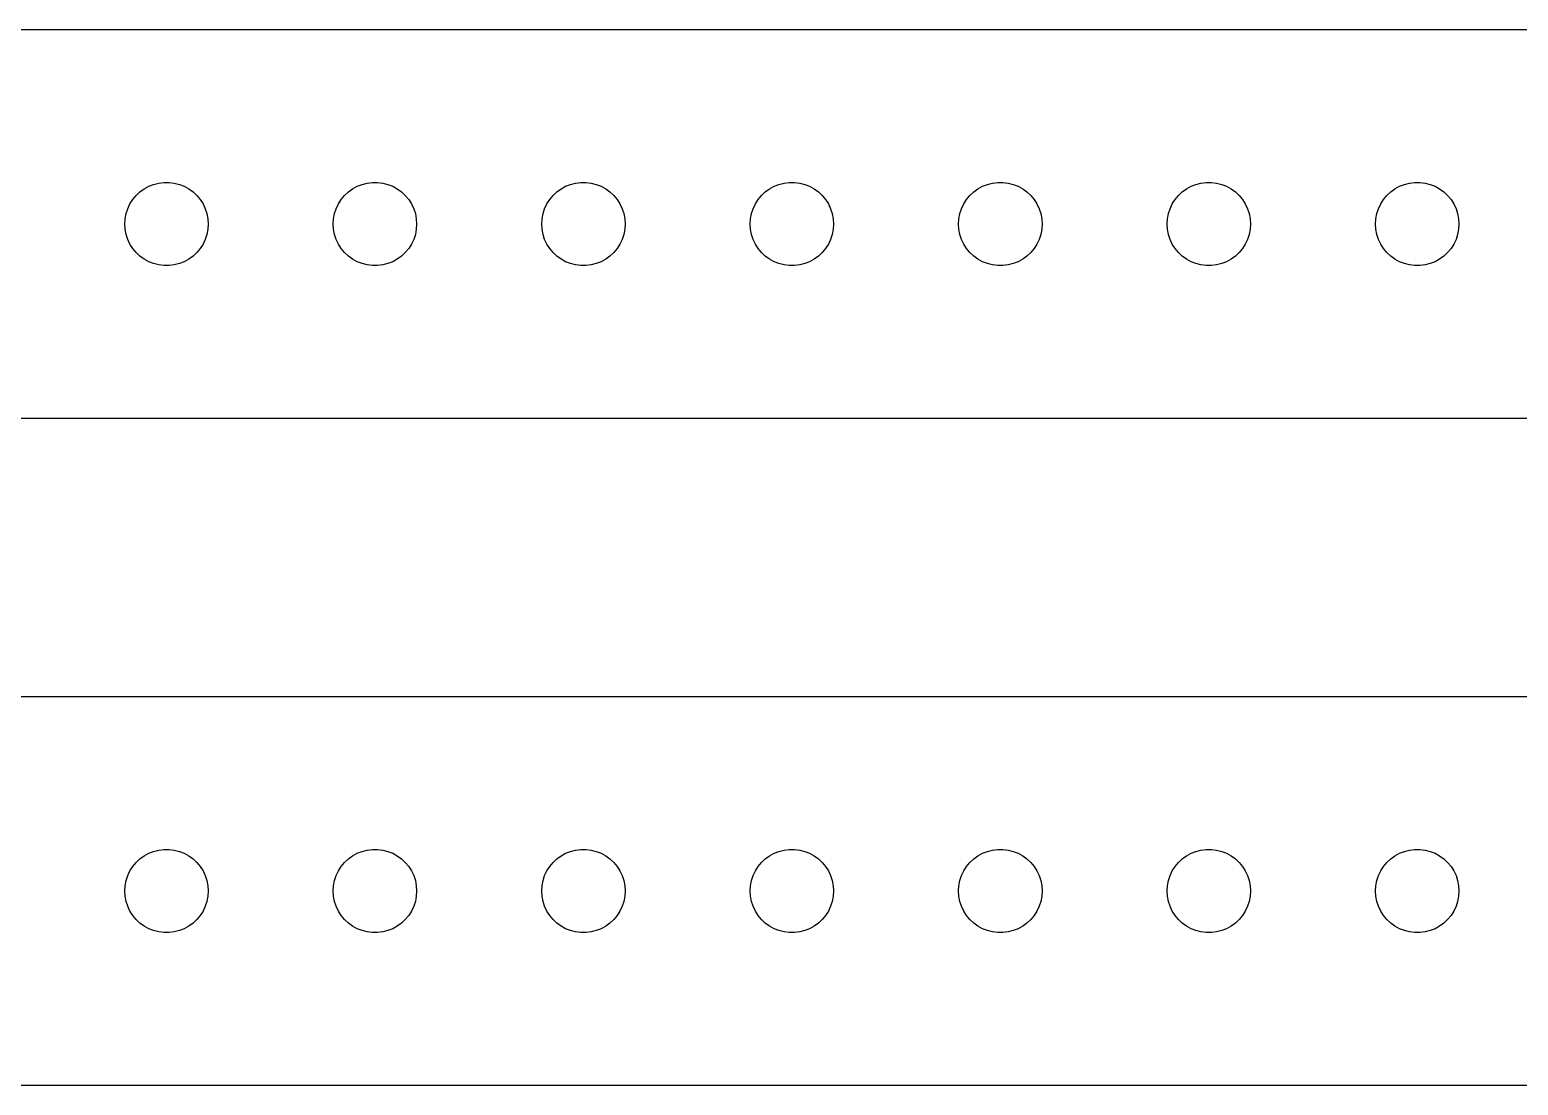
# Model space of a CAD drawing. Header units: metres. Extents: x -217 to 217, y 41 to 79.
# Drawn here: x -162.4 to -108.9, y 41 to 79 of the extents above; entities that cross this region are included whole.
import ezdxf

# ---------------------------------------------------------------- set-up
doc = ezdxf.new("R2010")
doc.units = ezdxf.units.M

msp = doc.modelspace()

# ---------------------------------------------------------------- linework, layer by layer
for p, q in [((212.314, 78.9901), (-212.314, 78.9901)), ((-158.139, 73.3572), (-157.964, 73.4266)), ((-157.964, 73.4266), (-157.781, 73.4734)), ((-157.781, 73.4734), (-157.594, 73.497)), ((-157.594, 73.497), (-157.406, 73.497)), ((-157.406, 73.497), (-157.219, 73.4734)), ((-157.219, 73.4734), (-157.036, 73.4266)), ((-157.036, 73.4266), (-156.861, 73.3572)), ((-150.639, 73.3572), (-150.464, 73.4266)), ((-150.464, 73.4266), (-150.281, 73.4734)), ((-150.281, 73.4734), (-150.094, 73.497)), ((-150.094, 73.497), (-149.906, 73.497)), ((-149.906, 73.497), (-149.719, 73.4734)), ((-149.719, 73.4734), (-149.536, 73.4266)), ((-149.536, 73.4266), (-149.361, 73.3572)), ((-143.139, 73.3572), (-142.964, 73.4266)), ((-142.964, 73.4266), (-142.781, 73.4734)), ((-142.781, 73.4734), (-142.594, 73.497)), ((-142.594, 73.497), (-142.406, 73.497)), ((-142.406, 73.497), (-142.219, 73.4734)), ((-142.219, 73.4734), (-142.036, 73.4266)), ((-142.036, 73.4266), (-141.861, 73.3572)), ((-135.639, 73.3572), (-135.464, 73.4266)), ((-135.464, 73.4266), (-135.281, 73.4734)), ((-135.281, 73.4734), (-135.094, 73.497)), ((-135.094, 73.497), (-134.906, 73.497)), ((-134.906, 73.497), (-134.719, 73.4734)), ((-134.719, 73.4734), (-134.536, 73.4266)), ((-134.536, 73.4266), (-134.361, 73.3572)), ((-128.139, 73.3572), (-127.964, 73.4266)), ((-127.964, 73.4266), (-127.781, 73.4734)), ((-127.781, 73.4734), (-127.594, 73.497)), ((-127.594, 73.497), (-127.406, 73.497)), ((-127.406, 73.497), (-127.219, 73.4734)), ((-127.219, 73.4734), (-127.036, 73.4266)), ((-127.036, 73.4266), (-126.861, 73.3572)), ((-120.639, 73.3572), (-120.464, 73.4266)), ((-120.464, 73.4266), (-120.281, 73.4734)), ((-120.281, 73.4734), (-120.094, 73.497)), ((-120.094, 73.497), (-119.906, 73.497)), ((-119.906, 73.497), (-119.719, 73.4734)), ((-119.719, 73.4734), (-119.536, 73.4266)), ((-119.536, 73.4266), (-119.361, 73.3572)), ((-113.139, 73.3572), (-112.964, 73.4266)), ((-112.964, 73.4266), (-112.781, 73.4734)), ((-112.781, 73.4734), (-112.594, 73.497)), ((-112.594, 73.497), (-112.406, 73.497)), ((-112.406, 73.497), (-112.219, 73.4734)), ((-112.219, 73.4734), (-112.036, 73.4266)), ((-112.036, 73.4266), (-111.861, 73.3572)), ((-158.814, 72.7226), (-158.714, 72.8817)), ((-158.714, 72.8817), (-158.593, 73.0268)), ((-158.593, 73.0268), (-158.456, 73.1558)), ((-158.456, 73.1558), (-158.304, 73.2665)), ((-158.304, 73.2665), (-158.139, 73.3572)), ((-156.861, 73.3572), (-156.696, 73.2665)), ((-156.696, 73.2665), (-156.544, 73.1558)), ((-156.544, 73.1558), (-156.407, 73.0268)), ((-156.407, 73.0268), (-156.286, 72.8817)), ((-156.286, 72.8817), (-156.186, 72.7226)), ((-151.314, 72.7226), (-151.214, 72.8817)), ((-151.214, 72.8817), (-151.093, 73.0268)), ((-151.093, 73.0268), (-150.956, 73.1558)), ((-150.956, 73.1558), (-150.804, 73.2665)), ((-150.804, 73.2665), (-150.639, 73.3572)), ((-149.361, 73.3572), (-149.196, 73.2665)), ((-149.196, 73.2665), (-149.044, 73.1558)), ((-149.044, 73.1558), (-148.907, 73.0268)), ((-148.907, 73.0268), (-148.786, 72.8817)), ((-148.786, 72.8817), (-148.686, 72.7226)), ((-143.814, 72.7226), (-143.714, 72.8817)), ((-143.714, 72.8817), (-143.593, 73.0268)), ((-143.593, 73.0268), (-143.456, 73.1558)), ((-143.456, 73.1558), (-143.304, 73.2665)), ((-143.304, 73.2665), (-143.139, 73.3572)), ((-141.861, 73.3572), (-141.696, 73.2665)), ((-141.696, 73.2665), (-141.544, 73.1558)), ((-141.544, 73.1558), (-141.407, 73.0268)), ((-141.407, 73.0268), (-141.286, 72.8817)), ((-141.286, 72.8817), (-141.186, 72.7226)), ((-136.314, 72.7226), (-136.214, 72.8817)), ((-136.214, 72.8817), (-136.093, 73.0268)), ((-136.093, 73.0268), (-135.956, 73.1558)), ((-135.956, 73.1558), (-135.804, 73.2665)), ((-135.804, 73.2665), (-135.639, 73.3572)), ((-134.361, 73.3572), (-134.196, 73.2665)), ((-134.196, 73.2665), (-134.044, 73.1558)), ((-134.044, 73.1558), (-133.907, 73.0268)), ((-133.907, 73.0268), (-133.786, 72.8817)), ((-133.786, 72.8817), (-133.686, 72.7226)), ((-128.814, 72.7226), (-128.714, 72.8817)), ((-128.714, 72.8817), (-128.593, 73.0268)), ((-128.593, 73.0268), (-128.456, 73.1558)), ((-128.456, 73.1558), (-128.304, 73.2665)), ((-128.304, 73.2665), (-128.139, 73.3572)), ((-126.861, 73.3572), (-126.696, 73.2665)), ((-126.696, 73.2665), (-126.544, 73.1558)), ((-126.544, 73.1558), (-126.407, 73.0268)), ((-126.407, 73.0268), (-126.286, 72.8817)), ((-126.286, 72.8817), (-126.186, 72.7226)), ((-121.314, 72.7226), (-121.214, 72.8817)), ((-121.214, 72.8817), (-121.093, 73.0268)), ((-121.093, 73.0268), (-120.956, 73.1558)), ((-120.956, 73.1558), (-120.804, 73.2665)), ((-120.804, 73.2665), (-120.639, 73.3572)), ((-119.361, 73.3572), (-119.196, 73.2665)), ((-119.196, 73.2665), (-119.044, 73.1558)), ((-119.044, 73.1558), (-118.907, 73.0268)), ((-118.907, 73.0268), (-118.786, 72.8817)), ((-118.786, 72.8817), (-118.686, 72.7226)), ((-113.814, 72.7226), (-113.714, 72.8817)), ((-113.714, 72.8817), (-113.593, 73.0268)), ((-113.593, 73.0268), (-113.456, 73.1558)), ((-113.456, 73.1558), (-113.304, 73.2665)), ((-113.304, 73.2665), (-113.139, 73.3572)), ((-111.861, 73.3572), (-111.696, 73.2665)), ((-111.696, 73.2665), (-111.544, 73.1558)), ((-111.544, 73.1558), (-111.407, 73.0268)), ((-111.407, 73.0268), (-111.286, 72.8817)), ((-111.286, 72.8817), (-111.186, 72.7226)), ((-158.988, 72.188), (-158.953, 72.373)), ((-158.953, 72.373), (-158.895, 72.5522)), ((-158.895, 72.5522), (-158.814, 72.7226)), ((-156.186, 72.7226), (-156.105, 72.5522)), ((-156.105, 72.5522), (-156.047, 72.373)), ((-156.047, 72.373), (-156.012, 72.188)), ((-151.488, 72.188), (-151.453, 72.373)), ((-151.453, 72.373), (-151.395, 72.5522)), ((-151.395, 72.5522), (-151.314, 72.7226)), ((-148.686, 72.7226), (-148.605, 72.5522)), ((-148.605, 72.5522), (-148.547, 72.373)), ((-148.547, 72.373), (-148.512, 72.188)), ((-143.988, 72.188), (-143.953, 72.373)), ((-143.953, 72.373), (-143.895, 72.5522)), ((-143.895, 72.5522), (-143.814, 72.7226)), ((-141.186, 72.7226), (-141.105, 72.5522)), ((-141.105, 72.5522), (-141.047, 72.373)), ((-141.047, 72.373), (-141.012, 72.188)), ((-136.488, 72.188), (-136.453, 72.373)), ((-136.453, 72.373), (-136.395, 72.5522)), ((-136.395, 72.5522), (-136.314, 72.7226)), ((-133.686, 72.7226), (-133.605, 72.5522)), ((-133.605, 72.5522), (-133.547, 72.373)), ((-133.547, 72.373), (-133.512, 72.188)), ((-128.988, 72.188), (-128.953, 72.373)), ((-128.953, 72.373), (-128.895, 72.5522)), ((-128.895, 72.5522), (-128.814, 72.7226)), ((-126.186, 72.7226), (-126.105, 72.5522)), ((-126.105, 72.5522), (-126.047, 72.373)), ((-126.047, 72.373), (-126.012, 72.188)), ((-121.488, 72.188), (-121.453, 72.373)), ((-121.453, 72.373), (-121.395, 72.5522)), ((-121.395, 72.5522), (-121.314, 72.7226)), ((-118.686, 72.7226), (-118.605, 72.5522)), ((-118.605, 72.5522), (-118.547, 72.373)), ((-118.547, 72.373), (-118.512, 72.188)), ((-113.988, 72.188), (-113.953, 72.373)), ((-113.953, 72.373), (-113.895, 72.5522)), ((-113.895, 72.5522), (-113.814, 72.7226)), ((-111.186, 72.7226), (-111.105, 72.5522)), ((-111.105, 72.5522), (-111.047, 72.373)), ((-111.047, 72.373), (-111.012, 72.188)), ((-159, 72), (-158.988, 72.188)), ((-158.988, 71.812), (-159, 72)), ((-158.953, 71.627), (-158.988, 71.812)), ((-156.012, 71.812), (-156.047, 71.627)), ((-156.012, 72.188), (-156, 72)), ((-156, 72), (-156.012, 71.812)), ((-151.5, 72), (-151.488, 72.188)), ((-151.488, 71.812), (-151.5, 72)), ((-151.453, 71.627), (-151.488, 71.812)), ((-148.512, 71.812), (-148.547, 71.627)), ((-148.512, 72.188), (-148.5, 72)), ((-148.5, 72), (-148.512, 71.812)), ((-144, 72), (-143.988, 72.188)), ((-143.988, 71.812), (-144, 72)), ((-143.953, 71.627), (-143.988, 71.812)), ((-141.012, 71.812), (-141.047, 71.627)), ((-141.012, 72.188), (-141, 72)), ((-141, 72), (-141.012, 71.812)), ((-136.5, 72), (-136.488, 72.188)), ((-136.488, 71.812), (-136.5, 72)), ((-136.453, 71.627), (-136.488, 71.812)), ((-133.512, 71.812), (-133.547, 71.627)), ((-133.512, 72.188), (-133.5, 72)), ((-133.5, 72), (-133.512, 71.812)), ((-129, 72), (-128.988, 72.188)), ((-128.988, 71.812), (-129, 72)), ((-128.953, 71.627), (-128.988, 71.812)), ((-126.012, 71.812), (-126.047, 71.627)), ((-126.012, 72.188), (-126, 72)), ((-126, 72), (-126.012, 71.812)), ((-121.5, 72), (-121.488, 72.188)), ((-121.488, 71.812), (-121.5, 72)), ((-121.453, 71.627), (-121.488, 71.812)), ((-118.512, 71.812), (-118.547, 71.627)), ((-118.512, 72.188), (-118.5, 72)), ((-118.5, 72), (-118.512, 71.812)), ((-114, 72), (-113.988, 72.188)), ((-113.988, 71.812), (-114, 72)), ((-113.953, 71.627), (-113.988, 71.812)), ((-111.012, 71.812), (-111.047, 71.627)), ((-111.012, 72.188), (-111, 72)), ((-111, 72), (-111.012, 71.812)), ((-158.895, 71.4478), (-158.953, 71.627)), ((-158.814, 71.2774), (-158.895, 71.4478)), ((-158.714, 71.1183), (-158.814, 71.2774)), ((-156.186, 71.2774), (-156.286, 71.1183)), ((-156.105, 71.4478), (-156.186, 71.2774)), ((-156.047, 71.627), (-156.105, 71.4478)), ((-151.395, 71.4478), (-151.453, 71.627)), ((-151.314, 71.2774), (-151.395, 71.4478)), ((-151.214, 71.1183), (-151.314, 71.2774)), ((-148.686, 71.2774), (-148.786, 71.1183)), ((-148.605, 71.4478), (-148.686, 71.2774)), ((-148.547, 71.627), (-148.605, 71.4478)), ((-143.895, 71.4478), (-143.953, 71.627)), ((-143.814, 71.2774), (-143.895, 71.4478)), ((-143.714, 71.1183), (-143.814, 71.2774)), ((-141.186, 71.2774), (-141.286, 71.1183)), ((-141.105, 71.4478), (-141.186, 71.2774)), ((-141.047, 71.627), (-141.105, 71.4478)), ((-136.395, 71.4478), (-136.453, 71.627)), ((-136.314, 71.2774), (-136.395, 71.4478)), ((-136.214, 71.1183), (-136.314, 71.2774)), ((-133.686, 71.2774), (-133.786, 71.1183)), ((-133.605, 71.4478), (-133.686, 71.2774)), ((-133.547, 71.627), (-133.605, 71.4478)), ((-128.895, 71.4478), (-128.953, 71.627)), ((-128.814, 71.2774), (-128.895, 71.4478)), ((-128.714, 71.1183), (-128.814, 71.2774)), ((-126.186, 71.2774), (-126.286, 71.1183)), ((-126.105, 71.4478), (-126.186, 71.2774)), ((-126.047, 71.627), (-126.105, 71.4478)), ((-121.395, 71.4478), (-121.453, 71.627)), ((-121.314, 71.2774), (-121.395, 71.4478)), ((-121.214, 71.1183), (-121.314, 71.2774)), ((-118.686, 71.2774), (-118.786, 71.1183)), ((-118.605, 71.4478), (-118.686, 71.2774)), ((-118.547, 71.627), (-118.605, 71.4478)), ((-113.895, 71.4478), (-113.953, 71.627)), ((-113.814, 71.2774), (-113.895, 71.4478)), ((-113.714, 71.1183), (-113.814, 71.2774)), ((-111.186, 71.2774), (-111.286, 71.1183)), ((-111.105, 71.4478), (-111.186, 71.2774)), ((-111.047, 71.627), (-111.105, 71.4478)), ((-158.593, 70.9732), (-158.714, 71.1183)), ((-158.456, 70.8442), (-158.593, 70.9732)), ((-158.304, 70.7335), (-158.456, 70.8442)), ((-158.139, 70.6428), (-158.304, 70.7335)), ((-156.696, 70.7335), (-156.861, 70.6428)), ((-156.544, 70.8442), (-156.696, 70.7335)), ((-156.407, 70.9732), (-156.544, 70.8442)), ((-156.286, 71.1183), (-156.407, 70.9732)), ((-151.093, 70.9732), (-151.214, 71.1183)), ((-150.956, 70.8442), (-151.093, 70.9732)), ((-150.804, 70.7335), (-150.956, 70.8442)), ((-150.639, 70.6428), (-150.804, 70.7335)), ((-149.196, 70.7335), (-149.361, 70.6428)), ((-149.044, 70.8442), (-149.196, 70.7335)), ((-148.907, 70.9732), (-149.044, 70.8442)), ((-148.786, 71.1183), (-148.907, 70.9732)), ((-143.593, 70.9732), (-143.714, 71.1183)), ((-143.456, 70.8442), (-143.593, 70.9732)), ((-143.304, 70.7335), (-143.456, 70.8442)), ((-143.139, 70.6428), (-143.304, 70.7335)), ((-141.696, 70.7335), (-141.861, 70.6428)), ((-141.544, 70.8442), (-141.696, 70.7335)), ((-141.407, 70.9732), (-141.544, 70.8442)), ((-141.286, 71.1183), (-141.407, 70.9732)), ((-136.093, 70.9732), (-136.214, 71.1183)), ((-135.956, 70.8442), (-136.093, 70.9732)), ((-135.804, 70.7335), (-135.956, 70.8442)), ((-135.639, 70.6428), (-135.804, 70.7335)), ((-134.196, 70.7335), (-134.361, 70.6428)), ((-134.044, 70.8442), (-134.196, 70.7335)), ((-133.907, 70.9732), (-134.044, 70.8442)), ((-133.786, 71.1183), (-133.907, 70.9732)), ((-128.593, 70.9732), (-128.714, 71.1183)), ((-128.456, 70.8442), (-128.593, 70.9732)), ((-128.304, 70.7335), (-128.456, 70.8442)), ((-128.139, 70.6428), (-128.304, 70.7335)), ((-126.696, 70.7335), (-126.861, 70.6428)), ((-126.544, 70.8442), (-126.696, 70.7335)), ((-126.407, 70.9732), (-126.544, 70.8442)), ((-126.286, 71.1183), (-126.407, 70.9732)), ((-121.093, 70.9732), (-121.214, 71.1183)), ((-120.956, 70.8442), (-121.093, 70.9732)), ((-120.804, 70.7335), (-120.956, 70.8442)), ((-120.639, 70.6428), (-120.804, 70.7335)), ((-119.196, 70.7335), (-119.361, 70.6428)), ((-119.044, 70.8442), (-119.196, 70.7335)), ((-118.907, 70.9732), (-119.044, 70.8442)), ((-118.786, 71.1183), (-118.907, 70.9732)), ((-113.593, 70.9732), (-113.714, 71.1183)), ((-113.456, 70.8442), (-113.593, 70.9732)), ((-113.304, 70.7335), (-113.456, 70.8442)), ((-113.139, 70.6428), (-113.304, 70.7335)), ((-111.696, 70.7335), (-111.861, 70.6428)), ((-111.544, 70.8442), (-111.696, 70.7335)), ((-111.407, 70.9732), (-111.544, 70.8442)), ((-111.286, 71.1183), (-111.407, 70.9732)), ((-157.964, 70.5734), (-158.139, 70.6428)), ((-157.781, 70.5266), (-157.964, 70.5734)), ((-157.594, 70.503), (-157.781, 70.5266)), ((-157.406, 70.503), (-157.594, 70.503)), ((-157.219, 70.5266), (-157.406, 70.503)), ((-157.036, 70.5734), (-157.219, 70.5266)), ((-156.861, 70.6428), (-157.036, 70.5734)), ((-150.464, 70.5734), (-150.639, 70.6428)), ((-150.281, 70.5266), (-150.464, 70.5734)), ((-150.094, 70.503), (-150.281, 70.5266)), ((-149.906, 70.503), (-150.094, 70.503)), ((-149.719, 70.5266), (-149.906, 70.503)), ((-149.536, 70.5734), (-149.719, 70.5266)), ((-149.361, 70.6428), (-149.536, 70.5734)), ((-142.964, 70.5734), (-143.139, 70.6428)), ((-142.781, 70.5266), (-142.964, 70.5734)), ((-142.594, 70.503), (-142.781, 70.5266)), ((-142.406, 70.503), (-142.594, 70.503)), ((-142.219, 70.5266), (-142.406, 70.503)), ((-142.036, 70.5734), (-142.219, 70.5266)), ((-141.861, 70.6428), (-142.036, 70.5734)), ((-135.464, 70.5734), (-135.639, 70.6428)), ((-135.281, 70.5266), (-135.464, 70.5734)), ((-135.094, 70.503), (-135.281, 70.5266)), ((-134.906, 70.503), (-135.094, 70.503)), ((-134.719, 70.5266), (-134.906, 70.503)), ((-134.536, 70.5734), (-134.719, 70.5266)), ((-134.361, 70.6428), (-134.536, 70.5734)), ((-127.964, 70.5734), (-128.139, 70.6428)), ((-127.781, 70.5266), (-127.964, 70.5734)), ((-127.594, 70.503), (-127.781, 70.5266)), ((-127.406, 70.503), (-127.594, 70.503)), ((-127.219, 70.5266), (-127.406, 70.503)), ((-127.036, 70.5734), (-127.219, 70.5266)), ((-126.861, 70.6428), (-127.036, 70.5734)), ((-120.464, 70.5734), (-120.639, 70.6428)), ((-120.281, 70.5266), (-120.464, 70.5734)), ((-120.094, 70.503), (-120.281, 70.5266)), ((-119.906, 70.503), (-120.094, 70.503)), ((-119.719, 70.5266), (-119.906, 70.503)), ((-119.536, 70.5734), (-119.719, 70.5266)), ((-119.361, 70.6428), (-119.536, 70.5734)), ((-112.964, 70.5734), (-113.139, 70.6428)), ((-112.781, 70.5266), (-112.964, 70.5734)), ((-112.594, 70.503), (-112.781, 70.5266)), ((-112.406, 70.503), (-112.594, 70.503)), ((-112.219, 70.5266), (-112.406, 70.503)), ((-112.036, 70.5734), (-112.219, 70.5266)), ((-111.861, 70.6428), (-112.036, 70.5734)), ((-212.314, 65.0099), (212.314, 65.0099)), ((212.314, 54.9901), (-212.314, 54.9901)), ((-158.304, 49.2665), (-158.139, 49.3572)), ((-158.139, 49.3572), (-157.964, 49.4266)), ((-157.964, 49.4266), (-157.781, 49.4734)), ((-157.781, 49.4734), (-157.594, 49.497)), ((-157.594, 49.497), (-157.406, 49.497)), ((-157.406, 49.497), (-157.219, 49.4734)), ((-157.219, 49.4734), (-157.036, 49.4266)), ((-157.036, 49.4266), (-156.861, 49.3572)), ((-156.861, 49.3572), (-156.696, 49.2665)), ((-150.804, 49.2665), (-150.639, 49.3572)), ((-150.639, 49.3572), (-150.464, 49.4266)), ((-150.464, 49.4266), (-150.281, 49.4734)), ((-150.281, 49.4734), (-150.094, 49.497)), ((-150.094, 49.497), (-149.906, 49.497)), ((-149.906, 49.497), (-149.719, 49.4734)), ((-149.719, 49.4734), (-149.536, 49.4266)), ((-149.536, 49.4266), (-149.361, 49.3572)), ((-149.361, 49.3572), (-149.196, 49.2665)), ((-143.304, 49.2665), (-143.139, 49.3572)), ((-143.139, 49.3572), (-142.964, 49.4266)), ((-142.964, 49.4266), (-142.781, 49.4734)), ((-142.781, 49.4734), (-142.594, 49.497)), ((-142.594, 49.497), (-142.406, 49.497)), ((-142.406, 49.497), (-142.219, 49.4734)), ((-142.219, 49.4734), (-142.036, 49.4266)), ((-142.036, 49.4266), (-141.861, 49.3572)), ((-141.861, 49.3572), (-141.696, 49.2665)), ((-135.804, 49.2665), (-135.639, 49.3572)), ((-135.639, 49.3572), (-135.464, 49.4266)), ((-135.464, 49.4266), (-135.281, 49.4734)), ((-135.281, 49.4734), (-135.094, 49.497)), ((-135.094, 49.497), (-134.906, 49.497)), ((-134.906, 49.497), (-134.719, 49.4734)), ((-134.719, 49.4734), (-134.536, 49.4266)), ((-134.536, 49.4266), (-134.361, 49.3572)), ((-134.361, 49.3572), (-134.196, 49.2665)), ((-128.304, 49.2665), (-128.139, 49.3572)), ((-128.139, 49.3572), (-127.964, 49.4266)), ((-127.964, 49.4266), (-127.781, 49.4734)), ((-127.781, 49.4734), (-127.594, 49.497)), ((-127.594, 49.497), (-127.406, 49.497)), ((-127.406, 49.497), (-127.219, 49.4734)), ((-127.219, 49.4734), (-127.036, 49.4266)), ((-127.036, 49.4266), (-126.861, 49.3572)), ((-126.861, 49.3572), (-126.696, 49.2665)), ((-120.804, 49.2665), (-120.639, 49.3572)), ((-120.639, 49.3572), (-120.464, 49.4266)), ((-120.464, 49.4266), (-120.281, 49.4734)), ((-120.281, 49.4734), (-120.094, 49.497)), ((-120.094, 49.497), (-119.906, 49.497)), ((-119.906, 49.497), (-119.719, 49.4734)), ((-119.719, 49.4734), (-119.536, 49.4266)), ((-119.536, 49.4266), (-119.361, 49.3572)), ((-119.361, 49.3572), (-119.196, 49.2665)), ((-113.304, 49.2665), (-113.139, 49.3572)), ((-113.139, 49.3572), (-112.964, 49.4266)), ((-112.964, 49.4266), (-112.781, 49.4734)), ((-112.781, 49.4734), (-112.594, 49.497)), ((-112.594, 49.497), (-112.406, 49.497)), ((-112.406, 49.497), (-112.219, 49.4734)), ((-112.219, 49.4734), (-112.036, 49.4266)), ((-112.036, 49.4266), (-111.861, 49.3572)), ((-111.861, 49.3572), (-111.696, 49.2665)), ((-158.814, 48.7226), (-158.714, 48.8817)), ((-158.714, 48.8817), (-158.593, 49.0268)), ((-158.593, 49.0268), (-158.456, 49.1558)), ((-158.456, 49.1558), (-158.304, 49.2665)), ((-156.696, 49.2665), (-156.544, 49.1558)), ((-156.544, 49.1558), (-156.407, 49.0268)), ((-156.407, 49.0268), (-156.286, 48.8817)), ((-156.286, 48.8817), (-156.186, 48.7226)), ((-151.314, 48.7226), (-151.214, 48.8817)), ((-151.214, 48.8817), (-151.093, 49.0268)), ((-151.093, 49.0268), (-150.956, 49.1558)), ((-150.956, 49.1558), (-150.804, 49.2665)), ((-149.196, 49.2665), (-149.044, 49.1558)), ((-149.044, 49.1558), (-148.907, 49.0268)), ((-148.907, 49.0268), (-148.786, 48.8817)), ((-148.786, 48.8817), (-148.686, 48.7226)), ((-143.814, 48.7226), (-143.714, 48.8817)), ((-143.714, 48.8817), (-143.593, 49.0268)), ((-143.593, 49.0268), (-143.456, 49.1558)), ((-143.456, 49.1558), (-143.304, 49.2665)), ((-141.696, 49.2665), (-141.544, 49.1558)), ((-141.544, 49.1558), (-141.407, 49.0268)), ((-141.407, 49.0268), (-141.286, 48.8817)), ((-141.286, 48.8817), (-141.186, 48.7226)), ((-136.314, 48.7226), (-136.214, 48.8817)), ((-136.214, 48.8817), (-136.093, 49.0268)), ((-136.093, 49.0268), (-135.956, 49.1558)), ((-135.956, 49.1558), (-135.804, 49.2665)), ((-134.196, 49.2665), (-134.044, 49.1558)), ((-134.044, 49.1558), (-133.907, 49.0268)), ((-133.907, 49.0268), (-133.786, 48.8817)), ((-133.786, 48.8817), (-133.686, 48.7226)), ((-128.814, 48.7226), (-128.714, 48.8817)), ((-128.714, 48.8817), (-128.593, 49.0268)), ((-128.593, 49.0268), (-128.456, 49.1558)), ((-128.456, 49.1558), (-128.304, 49.2665)), ((-126.696, 49.2665), (-126.544, 49.1558)), ((-126.544, 49.1558), (-126.407, 49.0268)), ((-126.407, 49.0268), (-126.286, 48.8817)), ((-126.286, 48.8817), (-126.186, 48.7226)), ((-121.314, 48.7226), (-121.214, 48.8817)), ((-121.214, 48.8817), (-121.093, 49.0268)), ((-121.093, 49.0268), (-120.956, 49.1558)), ((-120.956, 49.1558), (-120.804, 49.2665)), ((-119.196, 49.2665), (-119.044, 49.1558)), ((-119.044, 49.1558), (-118.907, 49.0268)), ((-118.907, 49.0268), (-118.786, 48.8817)), ((-118.786, 48.8817), (-118.686, 48.7226)), ((-113.814, 48.7226), (-113.714, 48.8817)), ((-113.714, 48.8817), (-113.593, 49.0268)), ((-113.593, 49.0268), (-113.456, 49.1558)), ((-113.456, 49.1558), (-113.304, 49.2665)), ((-111.696, 49.2665), (-111.544, 49.1558)), ((-111.544, 49.1558), (-111.407, 49.0268)), ((-111.407, 49.0268), (-111.286, 48.8817)), ((-111.286, 48.8817), (-111.186, 48.7226)), ((-158.988, 48.188), (-158.953, 48.373)), ((-158.953, 48.373), (-158.895, 48.5522)), ((-158.895, 48.5522), (-158.814, 48.7226)), ((-156.186, 48.7226), (-156.105, 48.5522)), ((-156.105, 48.5522), (-156.047, 48.373)), ((-156.047, 48.373), (-156.012, 48.188)), ((-151.488, 48.188), (-151.453, 48.373)), ((-151.453, 48.373), (-151.395, 48.5522)), ((-151.395, 48.5522), (-151.314, 48.7226)), ((-148.686, 48.7226), (-148.605, 48.5522)), ((-148.605, 48.5522), (-148.547, 48.373)), ((-148.547, 48.373), (-148.512, 48.188)), ((-143.988, 48.188), (-143.953, 48.373)), ((-143.953, 48.373), (-143.895, 48.5522)), ((-143.895, 48.5522), (-143.814, 48.7226)), ((-141.186, 48.7226), (-141.105, 48.5522)), ((-141.105, 48.5522), (-141.047, 48.373)), ((-141.047, 48.373), (-141.012, 48.188)), ((-136.488, 48.188), (-136.453, 48.373)), ((-136.453, 48.373), (-136.395, 48.5522)), ((-136.395, 48.5522), (-136.314, 48.7226)), ((-133.686, 48.7226), (-133.605, 48.5522)), ((-133.605, 48.5522), (-133.547, 48.373)), ((-133.547, 48.373), (-133.512, 48.188)), ((-128.988, 48.188), (-128.953, 48.373)), ((-128.953, 48.373), (-128.895, 48.5522)), ((-128.895, 48.5522), (-128.814, 48.7226)), ((-126.186, 48.7226), (-126.105, 48.5522)), ((-126.105, 48.5522), (-126.047, 48.373)), ((-126.047, 48.373), (-126.012, 48.188)), ((-121.488, 48.188), (-121.453, 48.373)), ((-121.453, 48.373), (-121.395, 48.5522)), ((-121.395, 48.5522), (-121.314, 48.7226)), ((-118.686, 48.7226), (-118.605, 48.5522)), ((-118.605, 48.5522), (-118.547, 48.373)), ((-118.547, 48.373), (-118.512, 48.188)), ((-113.988, 48.188), (-113.953, 48.373)), ((-113.953, 48.373), (-113.895, 48.5522)), ((-113.895, 48.5522), (-113.814, 48.7226)), ((-111.186, 48.7226), (-111.105, 48.5522)), ((-111.105, 48.5522), (-111.047, 48.373)), ((-111.047, 48.373), (-111.012, 48.188)), ((-159, 48), (-158.988, 48.188)), ((-158.988, 47.812), (-159, 48)), ((-158.953, 47.627), (-158.988, 47.812)), ((-156.012, 47.812), (-156.047, 47.627)), ((-156.012, 48.188), (-156, 48)), ((-156, 48), (-156.012, 47.812)), ((-151.5, 48), (-151.488, 48.188)), ((-151.488, 47.812), (-151.5, 48)), ((-151.453, 47.627), (-151.488, 47.812)), ((-148.512, 47.812), (-148.547, 47.627)), ((-148.512, 48.188), (-148.5, 48)), ((-148.5, 48), (-148.512, 47.812)), ((-144, 48), (-143.988, 48.188)), ((-143.988, 47.812), (-144, 48)), ((-143.953, 47.627), (-143.988, 47.812)), ((-141.012, 47.812), (-141.047, 47.627)), ((-141.012, 48.188), (-141, 48)), ((-141, 48), (-141.012, 47.812)), ((-136.5, 48), (-136.488, 48.188)), ((-136.488, 47.812), (-136.5, 48)), ((-136.453, 47.627), (-136.488, 47.812)), ((-133.512, 47.812), (-133.547, 47.627)), ((-133.512, 48.188), (-133.5, 48)), ((-133.5, 48), (-133.512, 47.812)), ((-129, 48), (-128.988, 48.188)), ((-128.988, 47.812), (-129, 48)), ((-128.953, 47.627), (-128.988, 47.812)), ((-126.012, 47.812), (-126.047, 47.627)), ((-126.012, 48.188), (-126, 48)), ((-126, 48), (-126.012, 47.812)), ((-121.5, 48), (-121.488, 48.188)), ((-121.488, 47.812), (-121.5, 48)), ((-121.453, 47.627), (-121.488, 47.812)), ((-118.512, 47.812), (-118.547, 47.627)), ((-118.512, 48.188), (-118.5, 48)), ((-118.5, 48), (-118.512, 47.812)), ((-114, 48), (-113.988, 48.188)), ((-113.988, 47.812), (-114, 48)), ((-113.953, 47.627), (-113.988, 47.812)), ((-111.012, 47.812), (-111.047, 47.627)), ((-111.012, 48.188), (-111, 48)), ((-111, 48), (-111.012, 47.812)), ((-158.895, 47.4478), (-158.953, 47.627)), ((-158.814, 47.2774), (-158.895, 47.4478)), ((-158.714, 47.1183), (-158.814, 47.2774)), ((-156.186, 47.2774), (-156.286, 47.1183)), ((-156.105, 47.4478), (-156.186, 47.2774)), ((-156.047, 47.627), (-156.105, 47.4478)), ((-151.395, 47.4478), (-151.453, 47.627)), ((-151.314, 47.2774), (-151.395, 47.4478)), ((-151.214, 47.1183), (-151.314, 47.2774)), ((-148.686, 47.2774), (-148.786, 47.1183)), ((-148.605, 47.4478), (-148.686, 47.2774)), ((-148.547, 47.627), (-148.605, 47.4478)), ((-143.895, 47.4478), (-143.953, 47.627)), ((-143.814, 47.2774), (-143.895, 47.4478)), ((-143.714, 47.1183), (-143.814, 47.2774)), ((-141.186, 47.2774), (-141.286, 47.1183)), ((-141.105, 47.4478), (-141.186, 47.2774)), ((-141.047, 47.627), (-141.105, 47.4478)), ((-136.395, 47.4478), (-136.453, 47.627)), ((-136.314, 47.2774), (-136.395, 47.4478)), ((-136.214, 47.1183), (-136.314, 47.2774)), ((-133.686, 47.2774), (-133.786, 47.1183)), ((-133.605, 47.4478), (-133.686, 47.2774)), ((-133.547, 47.627), (-133.605, 47.4478)), ((-128.895, 47.4478), (-128.953, 47.627)), ((-128.814, 47.2774), (-128.895, 47.4478)), ((-128.714, 47.1183), (-128.814, 47.2774)), ((-126.186, 47.2774), (-126.286, 47.1183)), ((-126.105, 47.4478), (-126.186, 47.2774)), ((-126.047, 47.627), (-126.105, 47.4478)), ((-121.395, 47.4478), (-121.453, 47.627)), ((-121.314, 47.2774), (-121.395, 47.4478)), ((-121.214, 47.1183), (-121.314, 47.2774)), ((-118.686, 47.2774), (-118.786, 47.1183)), ((-118.605, 47.4478), (-118.686, 47.2774)), ((-118.547, 47.627), (-118.605, 47.4478)), ((-113.895, 47.4478), (-113.953, 47.627)), ((-113.814, 47.2774), (-113.895, 47.4478)), ((-113.714, 47.1183), (-113.814, 47.2774)), ((-111.186, 47.2774), (-111.286, 47.1183)), ((-111.105, 47.4478), (-111.186, 47.2774)), ((-111.047, 47.627), (-111.105, 47.4478)), ((-158.593, 46.9732), (-158.714, 47.1183)), ((-158.456, 46.8442), (-158.593, 46.9732)), ((-158.304, 46.7335), (-158.456, 46.8442)), ((-158.139, 46.6428), (-158.304, 46.7335)), ((-157.964, 46.5734), (-158.139, 46.6428)), ((-156.861, 46.6428), (-157.036, 46.5734)), ((-156.696, 46.7335), (-156.861, 46.6428)), ((-156.544, 46.8442), (-156.696, 46.7335)), ((-156.407, 46.9732), (-156.544, 46.8442)), ((-156.286, 47.1183), (-156.407, 46.9732)), ((-151.093, 46.9732), (-151.214, 47.1183)), ((-150.956, 46.8442), (-151.093, 46.9732)), ((-150.804, 46.7335), (-150.956, 46.8442)), ((-150.639, 46.6428), (-150.804, 46.7335)), ((-150.464, 46.5734), (-150.639, 46.6428)), ((-149.361, 46.6428), (-149.536, 46.5734)), ((-149.196, 46.7335), (-149.361, 46.6428)), ((-149.044, 46.8442), (-149.196, 46.7335)), ((-148.907, 46.9732), (-149.044, 46.8442)), ((-148.786, 47.1183), (-148.907, 46.9732)), ((-143.593, 46.9732), (-143.714, 47.1183)), ((-143.456, 46.8442), (-143.593, 46.9732)), ((-143.304, 46.7335), (-143.456, 46.8442)), ((-143.139, 46.6428), (-143.304, 46.7335)), ((-142.964, 46.5734), (-143.139, 46.6428)), ((-141.861, 46.6428), (-142.036, 46.5734)), ((-141.696, 46.7335), (-141.861, 46.6428)), ((-141.544, 46.8442), (-141.696, 46.7335)), ((-141.407, 46.9732), (-141.544, 46.8442)), ((-141.286, 47.1183), (-141.407, 46.9732)), ((-136.093, 46.9732), (-136.214, 47.1183)), ((-135.956, 46.8442), (-136.093, 46.9732)), ((-135.804, 46.7335), (-135.956, 46.8442)), ((-135.639, 46.6428), (-135.804, 46.7335)), ((-135.464, 46.5734), (-135.639, 46.6428)), ((-134.361, 46.6428), (-134.536, 46.5734)), ((-134.196, 46.7335), (-134.361, 46.6428)), ((-134.044, 46.8442), (-134.196, 46.7335)), ((-133.907, 46.9732), (-134.044, 46.8442)), ((-133.786, 47.1183), (-133.907, 46.9732)), ((-128.593, 46.9732), (-128.714, 47.1183)), ((-128.456, 46.8442), (-128.593, 46.9732)), ((-128.304, 46.7335), (-128.456, 46.8442)), ((-128.139, 46.6428), (-128.304, 46.7335)), ((-127.964, 46.5734), (-128.139, 46.6428)), ((-126.861, 46.6428), (-127.036, 46.5734)), ((-126.696, 46.7335), (-126.861, 46.6428)), ((-126.544, 46.8442), (-126.696, 46.7335)), ((-126.407, 46.9732), (-126.544, 46.8442)), ((-126.286, 47.1183), (-126.407, 46.9732)), ((-121.093, 46.9732), (-121.214, 47.1183)), ((-120.956, 46.8442), (-121.093, 46.9732)), ((-120.804, 46.7335), (-120.956, 46.8442)), ((-120.639, 46.6428), (-120.804, 46.7335)), ((-120.464, 46.5734), (-120.639, 46.6428)), ((-119.361, 46.6428), (-119.536, 46.5734)), ((-119.196, 46.7335), (-119.361, 46.6428)), ((-119.044, 46.8442), (-119.196, 46.7335)), ((-118.907, 46.9732), (-119.044, 46.8442)), ((-118.786, 47.1183), (-118.907, 46.9732)), ((-113.593, 46.9732), (-113.714, 47.1183)), ((-113.456, 46.8442), (-113.593, 46.9732)), ((-113.304, 46.7335), (-113.456, 46.8442)), ((-113.139, 46.6428), (-113.304, 46.7335)), ((-112.964, 46.5734), (-113.139, 46.6428)), ((-111.861, 46.6428), (-112.036, 46.5734)), ((-111.696, 46.7335), (-111.861, 46.6428)), ((-111.544, 46.8442), (-111.696, 46.7335)), ((-111.407, 46.9732), (-111.544, 46.8442)), ((-111.286, 47.1183), (-111.407, 46.9732)), ((-157.781, 46.5266), (-157.964, 46.5734)), ((-157.594, 46.503), (-157.781, 46.5266)), ((-157.406, 46.503), (-157.594, 46.503)), ((-157.219, 46.5266), (-157.406, 46.503)), ((-157.036, 46.5734), (-157.219, 46.5266)), ((-150.281, 46.5266), (-150.464, 46.5734)), ((-150.094, 46.503), (-150.281, 46.5266)), ((-149.906, 46.503), (-150.094, 46.503)), ((-149.719, 46.5266), (-149.906, 46.503)), ((-149.536, 46.5734), (-149.719, 46.5266)), ((-142.781, 46.5266), (-142.964, 46.5734)), ((-142.594, 46.503), (-142.781, 46.5266)), ((-142.406, 46.503), (-142.594, 46.503)), ((-142.219, 46.5266), (-142.406, 46.503)), ((-142.036, 46.5734), (-142.219, 46.5266)), ((-135.281, 46.5266), (-135.464, 46.5734)), ((-135.094, 46.503), (-135.281, 46.5266)), ((-134.906, 46.503), (-135.094, 46.503)), ((-134.719, 46.5266), (-134.906, 46.503)), ((-134.536, 46.5734), (-134.719, 46.5266)), ((-127.781, 46.5266), (-127.964, 46.5734)), ((-127.594, 46.503), (-127.781, 46.5266)), ((-127.406, 46.503), (-127.594, 46.503)), ((-127.219, 46.5266), (-127.406, 46.503)), ((-127.036, 46.5734), (-127.219, 46.5266)), ((-120.281, 46.5266), (-120.464, 46.5734)), ((-120.094, 46.503), (-120.281, 46.5266)), ((-119.906, 46.503), (-120.094, 46.503)), ((-119.719, 46.5266), (-119.906, 46.503)), ((-119.536, 46.5734), (-119.719, 46.5266)), ((-112.781, 46.5266), (-112.964, 46.5734)), ((-112.594, 46.503), (-112.781, 46.5266)), ((-112.406, 46.503), (-112.594, 46.503)), ((-112.219, 46.5266), (-112.406, 46.503)), ((-112.036, 46.5734), (-112.219, 46.5266)), ((-212.314, 41.0099), (212.314, 41.0099))]:
    msp.add_line(p, q)

doc.saveas('drawing.dxf')
